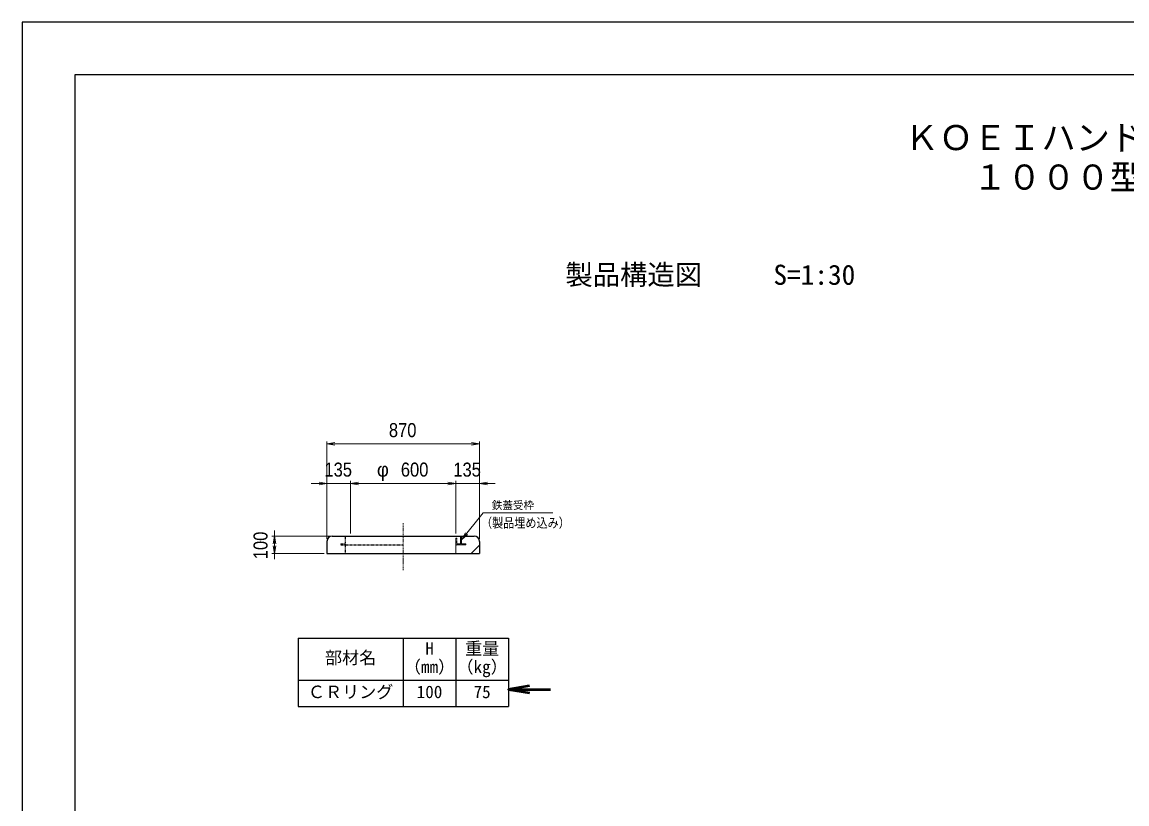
# Model space of a CAD drawing. Units: millimetres, scale not verified. Extents: x -210 to 210, y -148 to 148.
# Drawn here: x -210 to 0, y 0 to 148.5 of the extents above; entities that cross this region are included whole.
import ezdxf
from ezdxf.enums import TextEntityAlignment as Align

# ---------------------------------------------------------------- set-up
doc = ezdxf.new("R2010")
doc.units = ezdxf.units.MM
doc.linetypes.add('USER1', pattern=[12.95, 6.35, -3.175, 0.25, -3.175])
doc.linetypes.add('USER2', pattern=[4.7625, 3.175, -1.5875])
doc.layers.add('0-0', color=7, linetype='Continuous')
for name, color, linetype, lineweight in [('0-1_0', 9, 'Continuous', 25), ('0-2_dims', 2, 'Continuous', 13), ('0-3_pen1実線', 4, 'Continuous', 13), ('0-4_pen2実線', 3, 'Continuous', 13), ('0-5_pen3実線', 7, 'Continuous', 25), ('0-6_pen4実線', 6, 'Continuous', 25), ('0-7_pen1一点', 4, 'USER1', 13), ('0-8_pen2破線', 3, 'USER2', 25)]:
    doc.layers.add(name, color=color, linetype=linetype, lineweight=lineweight)
doc.styles.add('ＭＳ ゴシック', font='')
doc.styles.add('ＭＳ Ｐゴシック', font='')
doc.styles.get('ＭＳ ゴシック').set_extended_font_data('MS Gothic')
doc.styles.get('ＭＳ Ｐゴシック').set_extended_font_data('MS PGothic')

# ---------------------------------------------------------------- blocks, each defined once
blk = doc.blocks.new('部分図 1')
at = {"layer": '0-1_0'}
blk.add_lwpolyline([(0, 0), (12600, 0), (12600, 8910), (0, 8910)], close=True, dxfattribs=at)
at = {"layer": '0-2_dims'}
for p, q in [((1738.43, 5966.08), (1738.43, 6521.03)), ((1738.43, 6506.03), (2608.43, 6506.03)), ((2608.43, 5981.08), (2608.43, 6521.03)), ((1738.43, 6281.03), (1648.43, 6281.03)), ((1738.43, 5966.08), (1738.43, 6296.03)), ((1873.43, 6281.03), (1738.43, 6281.03)), ((1873.43, 5996.08), (1873.43, 6296.03)), ((1873.43, 5996.08), (1873.43, 6296.03)), ((1873.43, 6281.03), (2473.43, 6281.03)), ((1873.43, 6281.03), (1963.43, 6281.03)), ((2473.43, 6281.03), (2383.43, 6281.03)), ((2473.43, 5996.08), (2473.43, 6296.03)), ((2473.43, 5996.08), (2473.43, 6296.03)), ((2473.43, 6281.03), (2608.43, 6281.03)), ((2608.43, 5966.08), (2608.43, 6296.03)), ((2608.43, 6281.03), (2698.43, 6281.03)), ((1438.48, 5981.08), (1438.48, 6012.9)), ((1753.43, 5981.08), (1423.48, 5981.08)), ((1438.48, 5981.08), (1438.48, 5881.08)), ((1723.43, 5881.08), (1423.48, 5881.08)), ((1438.48, 5881.08), (1438.48, 5849.27))]:
    blk.add_line(p, q, dxfattribs=at)
at = {"layer": '0-2_dims', "lineweight": 18}
blk.add_line((2674.44, 6114.43), (3025.91, 6114.43), dxfattribs=at)
at = {"layer": '0-2_dims', "lineweight": 50}
blk.add_line((2773.43, 5107.36), (3014, 5107.36), dxfattribs=at)
at = {"layer": '0-2_dims'}
for points in [[(1783.43, 6513.53), (1738.43, 6506.03), (1783.43, 6498.53)], [(2563.43, 6498.53), (2608.43, 6506.03), (2563.43, 6513.53)], [(1693.43, 6273.53), (1738.43, 6281.03), (1693.43, 6288.53)], [(1918.43, 6288.53), (1873.43, 6281.03), (1918.43, 6273.53)], [(1918.43, 6288.53), (1873.43, 6281.03), (1918.43, 6273.53)], [(2428.43, 6273.53), (2473.43, 6281.03), (2428.43, 6288.53)], [(2428.43, 6273.53), (2473.43, 6281.03), (2428.43, 6288.53)], [(2653.43, 6288.53), (2608.43, 6281.03), (2653.43, 6273.53)], [(2505.43, 5959.08), (2629.44, 6114.43), (2674.44, 6114.43)], [(2527.64, 5998.93), (2505.43, 5959.08), (2539.36, 5989.57)], [(1445.98, 5936.08), (1438.48, 5981.08), (1430.98, 5936.08)], [(1430.98, 5926.08), (1438.48, 5881.08), (1445.98, 5926.08)]]:
    blk.add_lwpolyline(points, dxfattribs=at)
at = {"layer": '0-2_dims', "lineweight": 50}
blk.add_lwpolyline([(2893.43, 5127.36), (2773.43, 5107.36), (2893.43, 5087.36)], dxfattribs=at)
at = {"layer": '0-3_pen1実線'}
for p, q in [((2473.43, 5928.11), (2476.4, 5931.08)), ((2505.43, 5960.11), (2526.4, 5981.08)), ((2561.11, 5881.08), (2608.43, 5928.4))]:
    blk.add_line(p, q, dxfattribs=at)
at = {"layer": '0-4_pen2実線'}
for p, q in [((2473.43, 5968.58), (2473.43, 5931.08)), ((2473.43, 5968.58), (2479.43, 5968.58)), ((2529.43, 5931.08), (2473.43, 5931.08)), ((2473.43, 5931.08), (2473.43, 5881.08)), ((2499.43, 5937.08), (2479.43, 5937.08)), ((2499.43, 5981.08), (2499.43, 5937.08)), ((2505.43, 5981.08), (2505.43, 5937.08)), ((2529.43, 5937.08), (2505.43, 5937.08)), ((2529.43, 5937.08), (2529.43, 5931.08))]:
    blk.add_line(p, q, dxfattribs=at)
at = {"layer": '0-4_pen2実線', "linetype": 'USER2'}
blk.add_line((2479.43, 5968.58), (2479.43, 5937.08), dxfattribs=at)
at = {"layer": '0-5_pen3実線'}
for p, q in [((1738.43, 5951.08), (1738.43, 5881.08)), ((1768.43, 5981.08), (2578.43, 5981.08)), ((2608.43, 5951.08), (2608.43, 5881.08)), ((1738.43, 5881.08), (2608.43, 5881.08)), ((2173.43, 5399.86), (2173.43, 5009.86)), ((2473.43, 5399.86), (2473.43, 5009.86)), ((1573.43, 5159.86), (2773.43, 5159.86))]:
    blk.add_line(p, q, dxfattribs=at)
for centre, start, end in [((1768.43, 5951.08), 90, 180), ((2578.43, 5951.08), 0, 90)]:
    blk.add_arc(centre, 30, start, end, dxfattribs=at)
at = {"layer": '0-6_pen4実線'}
for p, q in [((1573.43, 5399.86), (2773.43, 5399.86)), ((1573.43, 5399.86), (1573.43, 5009.86)), ((2773.43, 5399.86), (2773.43, 5009.86)), ((1573.43, 5009.86), (2773.43, 5009.86))]:
    blk.add_line(p, q, dxfattribs=at)
blk.add_lwpolyline([(300, 300), (12300, 300), (12300, 8610), (300, 8610)], close=True, dxfattribs=at)
at = {"layer": '0-7_pen1一点'}
blk.add_line((2173.43, 6055.16), (2173.43, 5787.53), dxfattribs=at)
at = {"layer": '0-8_pen2破線'}
for p, q in [((1817.43, 5937.08), (1841.43, 5937.08)), ((1817.43, 5937.08), (1817.43, 5931.08)), ((1817.43, 5931.08), (2173.43, 5931.08)), ((1841.43, 5981.08), (1841.43, 5881.08))]:
    blk.add_line(p, q, dxfattribs=at)
at = {"layer": '0-2_dims', "color": 7, "style": 'ＭＳ Ｐゴシック'}
for s, height, width, p in [('870', 79.98, 0.9, (2091.61, 6521.03)), ('135', 79.98, 0.9, (1724.11, 6296.03)), ('600', 79.98, 0.9, (2159.79, 6296.03)), ('135', 79.98, 0.9, (2459.11, 6296.03)), ('（製品埋め込み）', 54.61, 0.85, (2616.96, 6012.88))]:
    blk.add_text(s, height=height, dxfattribs=dict(at, width=width)).set_placement(p, align=Align.BOTTOM_LEFT)
for s, height, p in [('φ', 79.98, (2023.43, 6296.03)), ('鉄蓋受枠', 44.11, (2678.73, 6120.97))]:
    blk.add_text(s, height=height, dxfattribs=at).set_placement(p, align=Align.BOTTOM_LEFT)
at = {"layer": '0-2_dims', "color": 7, "style": 'ＭＳ Ｐゴシック', "width": 0.9}
blk.add_text('100', height=79.98, rotation=90, dxfattribs=at).set_placement((1423.48, 5849.27), align=Align.BOTTOM_LEFT)
at = {"layer": '0-5_pen3実線', "style": 'ＭＳ ゴシック'}
for s, height, p in [('\u3000製品構造図\u3000', 114.4, (2941.59, 7378.74)), ('S=1:30', 114.4, (4284.24, 7378.74)), ('H', 71.47, (2299.05, 5283.62)), ('重量', 71.47, (2525.95, 5283.62)), ('部材名', 71.47, (1727.2, 5231.12)), ('（mm）', 71.49, (2177.16, 5178.61)), ('（kg）', 71.49, (2477.16, 5178.61)), ('ＣＲリング', 71.46, (1629.73, 5036.13)), ('100', 71.47, (2250.31, 5036.12)), ('75', 71.44, (2574.7, 5036.14))]:
    blk.add_text(s, height=height, dxfattribs=at).set_placement(p, align=Align.BOTTOM_LEFT)
at = {"layer": '0-6_pen4実線', "style": 'ＭＳ ゴシック'}
for s, p in [('\u3000ＫＯＥＩハンドホール構造図\u3000', (4837.55, 8137.5)), ('１０００型シリーズ', (5422.51, 7912.5))]:
    blk.add_text(s, height=143, dxfattribs=at).set_placement(p, align=Align.BOTTOM_LEFT)

msp = doc.modelspace()

# ---------------------------------------------------------------- block references
at = {"layer": '0-0', "xscale": 0.0333333, "yscale": 0.0333333}
msp.add_blockref('部分図 1', (-210, -148.5), dxfattribs=at)

doc.saveas('drawing.dxf')
